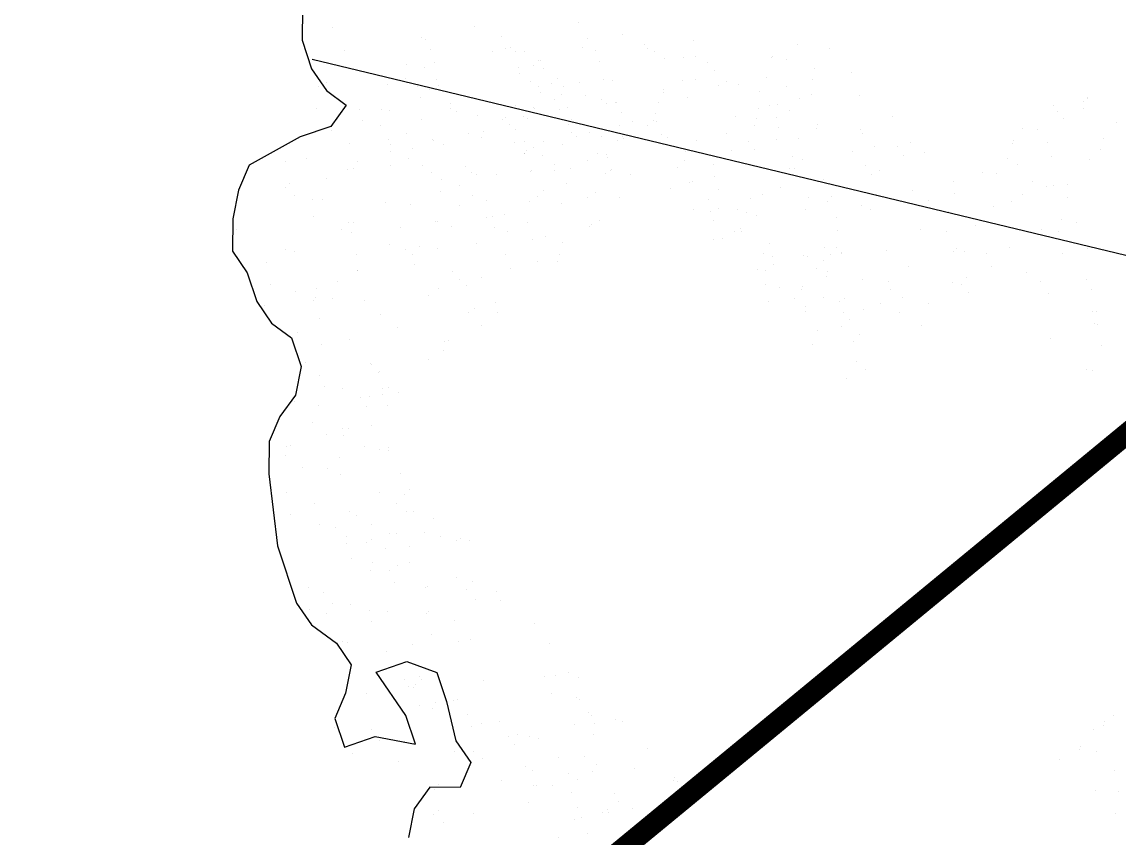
# Model space of a CAD drawing. Extents: x 671027 to 671614, y 802418 to 802669.
# Drawn here: x 671379.665 to 671381.214, y 802549.22 to 802550.372 of the extents above; entities that cross this region are included whole.
import ezdxf

# ---------------------------------------------------------------- set-up
doc = ezdxf.new("R2010")
doc.units = 0
for name, color, linetype in [('drip line', 7, 'Continuous'), ('fetcs malty hade', 8, 'Continuous'), ('Pipe-Lateral-10 Bars-32mm', 7, 'Continuous'), ('shrubs-Gc', 7, 'Continuous')]:
    doc.layers.add(name, color=color, linetype=linetype)
doc.styles.get("Standard").update_dxf_attribs({"font": 'arial.ttf'})
doc.linetypes.add('32mm', pattern='A,0.5,-0.2,["32mm",Standard,S=0.1,R=0,X=-0.1,Y=-0.05],-0.5', length=1.2)
pattern_1 = [(90, (0, 0), (-0.5, 0), [])]

# ---------------------------------------------------------------- blocks, each defined once
blk = doc.blocks.new('wt')
at = {"layer": 'fetcs malty hade', "color": 0}
for p, q in [((-0.18048, 0.85836, -0.01022), (-0.15742, 0.86549, -0.01022)), ((-0.15742, 0.86549, -0.01022), (-0.13093, 0.86884, -0.01022)), ((-0.14797, 0.86317, -0.01022), (-0.14797, 0.86317, -0.01022)), ((-0.13093, 0.86884, -0.01022), (-0.11182, 0.85861, -0.01022)), ((-0.20011, 0.84746, -0.01022), (-0.18048, 0.85836, -0.01022)), ((-0.11182, 0.85861, -0.01022), (-0.0873, 0.85328, -0.01022)), ((-0.0873, 0.85328, -0.01022), (-0.06819, 0.84305, -0.01022)), ((0.0093, 0.84441, -0.01022), (0.02893, 0.85532, -0.01022)), ((0.02893, 0.85532, -0.01022), (0.05542, 0.85866, -0.01022)), ((0.05542, 0.85866, -0.01022), (0.11525, 0.85779, -0.01022)), ((0.11525, 0.85779, -0.01022), (0.16428, 0.84713, -0.01022)), ((-0.21883, 0.80295, -0.01022), (-0.20011, 0.84746, -0.01022)), ((-0.08306, 0.84729, -0.01022), (-0.08306, 0.84729, -0.01022)), ((-0.00691, 0.82972, -0.01022), (0.0093, 0.84441, -0.01022)), ((0.07256, 0.84594, -0.01022), (0.07256, 0.84594, -0.01022)), ((0.09072, 0.84425, -0.01022), (0.09072, 0.84425, -0.01022)), ((0.16428, 0.84713, -0.01022), (0.18339, 0.8369, -0.01022)), ((-0.1183, 0.8422, -0.01022), (-0.1183, 0.8422, -0.01022)), ((-0.10014, 0.84051, -0.01022), (-0.10014, 0.84051, -0.01022)), ((-0.06819, 0.84305, -0.01022), (-0.05449, 0.82792, -0.01022)), ((0.0341, 0.84171, -0.01022), (0.0341, 0.84171, -0.01022)), ((0.03436, 0.83808, -0.01022), (0.03436, 0.83808, -0.01022)), ((0.04191, 0.84353, -0.01022), (0.04191, 0.84353, -0.01022)), ((0.15232, 0.83616, -0.01022), (0.15232, 0.83616, -0.01022)), ((0.17033, 0.83669, -0.01022), (0.17033, 0.83669, -0.01022)), ((0.18339, 0.8369, -0.01022), (0.20052, 0.81799, -0.01022)), ((-0.05449, 0.82792, -0.01022), (-0.02998, 0.82259, -0.01022)), ((-0.02998, 0.82259, -0.01022), (-0.00691, 0.82972, -0.01022)), ((-0.0021, 0.83138, -0.01022), (-0.0021, 0.83138, -0.01022)), ((0.05335, 0.83045, -0.01022), (0.05335, 0.83045, -0.01022)), ((0.24269, 0.81489, -0.01022), (0.26233, 0.8258, -0.01022)), ((0.26233, 0.8258, -0.01022), (0.28684, 0.82047, -0.01022)), ((0.26974, 0.82694, -0.01022), (0.26974, 0.82694, -0.01022)), ((-0.1996, 0.8173, -0.01022), (-0.1996, 0.8173, -0.01022)), ((-0.17846, 0.81986, -0.01022), (-0.17846, 0.81986, -0.01022)), ((-0.12738, 0.82502, -0.01022), (-0.12738, 0.82502, -0.01022)), ((-0.12501, 0.81789, -0.01022), (-0.12501, 0.81789, -0.01022)), ((-0.09193, 0.82084, -0.01022), (-0.09193, 0.82084, -0.01022)), ((-0.05802, 0.82263, -0.01022), (-0.05802, 0.82263, -0.01022)), ((-0.03308, 0.81828, -0.01022), (-0.03308, 0.81828, -0.01022)), ((0.01733, 0.81789, -0.01022), (0.01733, 0.81789, -0.01022)), ((0.08359, 0.82341, -0.01022), (0.08359, 0.82341, -0.01022)), ((0.10174, 0.82172, -0.01022), (0.10174, 0.82172, -0.01022)), ((0.15818, 0.824, -0.01022), (0.15818, 0.824, -0.01022)), ((0.16725, 0.81804, -0.01022), (0.16725, 0.81804, -0.01022)), ((0.17519, 0.82364, -0.01022), (0.17519, 0.82364, -0.01022)), ((0.20052, 0.81799, -0.01022), (0.21963, 0.80776, -0.01022)), ((0.28684, 0.82047, -0.01022), (0.28091, 0.79443, -0.01022)), ((-0.18145, 0.81561, -0.01022), (-0.18145, 0.81561, -0.01022)), ((-0.17139, 0.81287, -0.01022), (-0.17139, 0.81287, -0.01022)), ((-0.02067, 0.80814, -0.01022), (-0.02067, 0.80814, -0.01022)), ((0.00366, 0.81135, -0.01022), (0.00366, 0.81135, -0.01022)), ((0.02842, 0.80806, -0.01022), (0.02842, 0.80806, -0.01022)), ((0.05588, 0.81022, -0.01022), (0.05588, 0.81022, -0.01022)), ((0.10533, 0.80836, -0.01022), (0.10533, 0.80836, -0.01022)), ((0.19978, 0.81259, -0.01022), (0.19978, 0.81259, -0.01022)), ((0.20126, 0.80865, -0.01022), (0.20126, 0.80865, -0.01022)), ((0.21963, 0.80776, -0.01022), (0.24269, 0.81489, -0.01022)), ((0.29261, 0.81442, -0.01022), (0.29261, 0.81442, -0.01022)), ((-0.22476, 0.77692, -0.01022), (-0.21883, 0.80295, -0.01022)), ((-0.22001, 0.79953, -0.01022), (-0.22001, 0.79953, -0.01022)), ((-0.20018, 0.79956, -0.01022), (-0.20018, 0.79956, -0.01022)), ((-0.16595, 0.79854, -0.01022), (-0.16595, 0.79854, -0.01022)), ((-0.15196, 0.79938, -0.01022), (-0.15196, 0.79938, -0.01022)), ((-0.09246, 0.8029, -0.01022), (-0.09246, 0.8029, -0.01022)), ((-0.0857, 0.80489, -0.01022), (-0.0857, 0.80489, -0.01022)), ((-0.08341, 0.80648, -0.01022), (-0.08341, 0.80648, -0.01022)), ((-0.06755, 0.8032, -0.01022), (-0.06755, 0.8032, -0.01022)), ((-0.04611, 0.80355, -0.01022), (-0.04611, 0.80355, -0.01022)), ((-0.01111, 0.80549, -0.01022), (-0.01111, 0.80549, -0.01022)), ((0.04861, 0.79932, -0.01022), (0.04861, 0.79932, -0.01022)), ((0.06253, 0.79995, -0.01022), (0.06253, 0.79995, -0.01022)), ((0.11412, 0.80008, -0.01022), (0.11412, 0.80008, -0.01022)), ((0.11942, 0.80084, -0.01022), (0.11942, 0.80084, -0.01022)), ((0.13227, 0.7984, -0.01022), (0.13227, 0.7984, -0.01022)), ((0.17024, 0.80329, -0.01022), (0.17024, 0.80329, -0.01022)), ((-0.32479, 0.78957, -0.01022), (-0.2983, 0.79291, -0.01022)), ((-0.2983, 0.79291, -0.01022), (-0.27378, 0.78758, -0.01022)), ((-0.16501, 0.78992, -0.01022), (-0.16501, 0.78992, -0.01022)), ((-0.08275, 0.79034, -0.01022), (-0.08275, 0.79034, -0.01022)), ((-0.00811, 0.79073, -0.01022), (-0.00811, 0.79073, -0.01022)), ((0.02496, 0.79368, -0.01022), (0.02496, 0.79368, -0.01022)), ((0.03049, 0.79408, -0.01022), (0.03049, 0.79408, -0.01022)), ((0.09323, 0.79574, -0.01022), (0.09323, 0.79574, -0.01022)), ((0.0977, 0.79032, -0.01022), (0.0977, 0.79032, -0.01022)), ((0.24455, 0.7973, -0.01022), (0.24455, 0.7973, -0.01022)), ((0.27507, 0.79684, -0.01022), (0.27507, 0.79684, -0.01022)), ((0.28091, 0.79443, -0.01022), (0.29066, 0.76195, -0.01022)), ((0.28414, 0.79088, -0.01022), (0.28414, 0.79088, -0.01022)), ((0, 0, -0.01022), (-0.2813, 0.78617, -0.01022)), ((-0.27378, 0.78758, -0.01022), (-0.25467, 0.77735, -0.01022)), ((-0.25833, 0.78309, -0.01022), (-0.25833, 0.78309, -0.01022)), ((-0.24097, 0.78688, -0.01022), (-0.24097, 0.78688, -0.01022)), ((-0.18265, 0.78518, -0.01022), (-0.18265, 0.78518, -0.01022)), ((-0.09691, 0.78467, -0.01022), (-0.09691, 0.78467, -0.01022)), ((-0.04758, 0.78071, -0.01022), (-0.04758, 0.78071, -0.01022)), ((0.02486, 0.7892, -0.01022), (0.02486, 0.7892, -0.01022)), ((0.12056, 0.78418, -0.01022), (0.12056, 0.78418, -0.01022)), ((0.13731, 0.78108, -0.01022), (0.13731, 0.78108, -0.01022)), ((0.14395, 0.78322, -0.01022), (0.14395, 0.78322, -0.01022)), ((0.17643, 0.78754, -0.01022), (0.17643, 0.78754, -0.01022)), ((0.18635, 0.78698, -0.01022), (0.18635, 0.78698, -0.01022)), ((0.22793, 0.78774, -0.01022), (0.222, 0.76171, -0.01022)), ((0.26615, 0.76729, -0.01022), (0.22793, 0.78774, -0.01022)), ((-0.26158, 0.77626, -0.01022), (-0.26158, 0.77626, -0.01022)), ((-0.25467, 0.77735, -0.01022), (-0.24097, 0.76223, -0.01022)), ((-0.24097, 0.76223, -0.01022), (-0.22476, 0.77692, -0.01022)), ((-0.22819, 0.77277, -0.01022), (-0.22819, 0.77277, -0.01022)), ((-0.22102, 0.77693, -0.01022), (-0.22102, 0.77693, -0.01022)), ((-0.13924, 0.77711, -0.01022), (-0.13924, 0.77711, -0.01022)), ((0.00112, 0.77666, -0.01022), (0.00112, 0.77666, -0.01022)), ((0.00847, 0.77243, -0.01022), (0.00847, 0.77243, -0.01022)), ((0.04168, 0.77732, -0.01022), (0.04168, 0.77732, -0.01022)), ((0.10579, 0.77833, -0.01022), (0.10579, 0.77833, -0.01022)), ((0.11825, 0.78007, -0.01022), (0.11825, 0.78007, -0.01022)), ((0.17912, 0.77358, -0.01022), (0.17912, 0.77358, -0.01022)), ((0.2116, 0.77791, -0.01022), (0.2116, 0.77791, -0.01022)), ((0.30377, 0.77776, -0.01022), (0.30377, 0.77776, -0.01022)), ((0.34364, 0.76865, -0.01022), (0.36671, 0.77577, -0.01022)), ((-0.30595, 0.76654, -0.01022), (-0.30595, 0.76654, -0.01022)), ((-0.20885, 0.76287, -0.01022), (-0.20885, 0.76287, -0.01022)), ((-0.18769, 0.76735, -0.01022), (-0.18769, 0.76735, -0.01022)), ((-0.14443, 0.77068, -0.01022), (-0.14443, 0.77068, -0.01022)), ((-0.14416, 0.76705, -0.01022), (-0.14416, 0.76705, -0.01022)), ((-0.13533, 0.76895, -0.01022), (-0.13533, 0.76895, -0.01022)), ((-0.11717, 0.76726, -0.01022), (-0.11717, 0.76726, -0.01022)), ((-0.10407, 0.76747, -0.01022), (-0.10407, 0.76747, -0.01022)), ((-0.1036, 0.76771, -0.01022), (-0.1036, 0.76771, -0.01022)), ((-0.07901, 0.76491, -0.01022), (-0.07901, 0.76491, -0.01022)), ((-0.0262, 0.76513, -0.01022), (-0.0262, 0.76513, -0.01022)), ((-0.02534, 0.7647, -0.01022), (-0.02534, 0.7647, -0.01022)), ((0.00095, 0.76911, -0.01022), (0.00095, 0.76911, -0.01022)), ((0.02488, 0.77028, -0.01022), (0.02488, 0.77028, -0.01022)), ((0.04521, 0.76549, -0.01022), (0.04521, 0.76549, -0.01022)), ((0.08051, 0.76887, -0.01022), (0.08051, 0.76887, -0.01022)), ((0.11502, 0.76425, -0.01022), (0.11502, 0.76425, -0.01022)), ((0.12738, 0.76935, -0.01022), (0.12738, 0.76935, -0.01022)), ((0.14553, 0.76766, -0.01022), (0.14553, 0.76766, -0.01022)), ((0.15558, 0.76491, -0.01022), (0.15558, 0.76491, -0.01022)), ((0.2365, 0.76552, -0.01022), (0.2365, 0.76552, -0.01022)), ((0.24281, 0.7628, -0.01022), (0.24281, 0.7628, -0.01022)), ((0.29066, 0.76195, -0.01022), (0.26615, 0.76729, -0.01022)), ((0.28758, 0.77068, -0.01022), (0.28758, 0.77068, -0.01022)), ((0.32743, 0.75396, -0.01022), (0.34364, 0.76865, -0.01022)), ((-0.28612, 0.75882, -0.01022), (-0.28612, 0.75882, -0.01022)), ((-0.19338, 0.75818, -0.01022), (-0.19338, 0.75818, -0.01022)), ((-0.18799, 0.76158, -0.01022), (-0.18799, 0.76158, -0.01022)), ((-0.01914, 0.75814, -0.01022), (-0.01914, 0.75814, -0.01022)), ((-0.01791, 0.75974, -0.01022), (-0.01791, 0.75974, -0.01022)), ((-0.00456, 0.7577, -0.01022), (-0.00456, 0.7577, -0.01022)), ((0.00025, 0.75805, -0.01022), (0.00025, 0.75805, -0.01022)), ((0.00983, 0.75507, -0.01022), (0.00983, 0.75507, -0.01022)), ((0.04424, 0.75776, -0.01022), (0.04424, 0.75776, -0.01022)), ((0.04665, 0.75771, -0.01022), (0.04665, 0.75771, -0.01022)), ((0.09122, 0.75591, -0.01022), (0.09122, 0.75591, -0.01022)), ((0.11568, 0.75924, -0.01022), (0.11568, 0.75924, -0.01022)), ((0.1423, 0.76107, -0.01022), (0.1423, 0.76107, -0.01022)), ((0.20814, 0.75549, -0.01022), (0.20814, 0.75549, -0.01022)), ((0.222, 0.76171, -0.01022), (0.23373, 0.73791, -0.01022)), ((0.24128, 0.75694, -0.01022), (0.24128, 0.75694, -0.01022)), ((0.24357, 0.75853, -0.01022), (0.24357, 0.75853, -0.01022)), ((0.25943, 0.75525, -0.01022), (0.25943, 0.75525, -0.01022)), ((0.33033, 0.72904, -0.01022), (0.32743, 0.75396, -0.01022)), ((0.3504, 0.75312, -0.01022), (0.3504, 0.75312, -0.01022)), ((-0.23654, 0.7516, -0.01022), (-0.23654, 0.7516, -0.01022)), ((-0.22653, 0.75071, -0.01022), (-0.22653, 0.75071, -0.01022)), ((-0.06531, 0.75257, -0.01022), (-0.06531, 0.75257, -0.01022)), ((-0.00459, 0.75245, -0.01022), (-0.00459, 0.75245, -0.01022)), ((0.0003, 0.74465, -0.01022), (0.0003, 0.74465, -0.01022)), ((0.06655, 0.75016, -0.01022), (0.06655, 0.75016, -0.01022)), ((0.0811, 0.74447, -0.01022), (0.0811, 0.74447, -0.01022)), ((0.08471, 0.74847, -0.01022), (0.08471, 0.74847, -0.01022)), ((0.09829, 0.74892, -0.01022), (0.09829, 0.74892, -0.01022)), ((0.12743, 0.74957, -0.01022), (0.12743, 0.74957, -0.01022)), ((0.14115, 0.75076, -0.01022), (0.14115, 0.75076, -0.01022)), ((0.23514, 0.75291, -0.01022), (0.23514, 0.75291, -0.01022)), ((0.2379, 0.75157, -0.01022), (0.2379, 0.75157, -0.01022)), ((0.263, 0.74504, -0.01022), (0.263, 0.74504, -0.01022)), ((0.32556, 0.74628, -0.01022), (0.32556, 0.74628, -0.01022)), ((0.32926, 0.75056, -0.01022), (0.32926, 0.75056, -0.01022)), ((0.34741, 0.74887, -0.01022), (0.34741, 0.74887, -0.01022)), ((0.35747, 0.74612, -0.01022), (0.35747, 0.74612, -0.01022)), ((-0.22091, 0.73627, -0.01022), (-0.22091, 0.73627, -0.01022)), ((-0.15755, 0.7389, -0.01022), (-0.15755, 0.7389, -0.01022)), ((-0.12264, 0.73919, -0.01022), (-0.12264, 0.73919, -0.01022)), ((-0.05387, 0.73949, -0.01022), (-0.05387, 0.73949, -0.01022)), ((0.09926, 0.74278, -0.01022), (0.09926, 0.74278, -0.01022)), ((0.11772, 0.73543, -0.01022), (0.11772, 0.73543, -0.01022)), ((0.16211, 0.73833, -0.01022), (0.16211, 0.73833, -0.01022)), ((0.1626, 0.73994, -0.01022), (0.1626, 0.73994, -0.01022)), ((0.18275, 0.73935, -0.01022), (0.18275, 0.73935, -0.01022)), ((0.18398, 0.74095, -0.01022), (0.18398, 0.74095, -0.01022)), ((0.20213, 0.73926, -0.01022), (0.20213, 0.73926, -0.01022)), ((0.23373, 0.73791, -0.01022), (0.25824, 0.73258, -0.01022)), ((0.25857, 0.74154, -0.01022), (0.25857, 0.74154, -0.01022)), ((-0.25405, 0.72665, -0.01022), (-0.25405, 0.72665, -0.01022)), ((-0.2346, 0.73405, -0.01022), (-0.2346, 0.73405, -0.01022)), ((-0.23223, 0.72693, -0.01022), (-0.23223, 0.72693, -0.01022)), ((-0.20864, 0.73094, -0.01022), (-0.20864, 0.73094, -0.01022)), ((-0.20434, 0.72981, -0.01022), (-0.20434, 0.72981, -0.01022)), ((-0.19915, 0.72988, -0.01022), (-0.19915, 0.72988, -0.01022)), ((-0.18706, 0.73138, -0.01022), (-0.18706, 0.73138, -0.01022)), ((-0.13522, 0.7283, -0.01022), (-0.13522, 0.7283, -0.01022)), ((-0.11707, 0.72661, -0.01022), (-0.11707, 0.72661, -0.01022)), ((0.10659, 0.72694, -0.01022), (0.10659, 0.72694, -0.01022)), ((0.25812, 0.72648, -0.01022), (0.25812, 0.72648, -0.01022)), ((0.25824, 0.73258, -0.01022), (0.29159, 0.72836, -0.01022)), ((0.29159, 0.72836, -0.01022), (0.3107, 0.71813, -0.01022)), ((0.30017, 0.73013, -0.01022), (0.30017, 0.73013, -0.01022)), ((0.3107, 0.71813, -0.01022), (0.33033, 0.72904, -0.01022)), ((-0.15366, 0.71817, -0.01022), (-0.15366, 0.71817, -0.01022)), ((-0.11236, 0.72096, -0.01022), (-0.11236, 0.72096, -0.01022)), ((-0.10356, 0.72038, -0.01022), (-0.10356, 0.72038, -0.01022)), ((-0.02454, 0.71682, -0.01022), (-0.02454, 0.71682, -0.01022)), ((0.12206, 0.72302, -0.01022), (0.12206, 0.72302, -0.01022)), ((0.19228, 0.71896, -0.01022), (0.19228, 0.71896, -0.01022)), ((0.21043, 0.71727, -0.01022), (0.21043, 0.71727, -0.01022)), ((0.25804, 0.7236, -0.01022), (0.25804, 0.7236, -0.01022)), ((0.35249, 0.7203, -0.01022), (0.35249, 0.7203, -0.01022)), ((-0.26931, 0.70946, -0.01022), (-0.26931, 0.70946, -0.01022)), ((-0.25764, 0.71135, -0.01022), (-0.25764, 0.71135, -0.01022)), ((-0.21245, 0.71524, -0.01022), (-0.21245, 0.71524, -0.01022)), ((-0.19968, 0.71194, -0.01022), (-0.19968, 0.71194, -0.01022)), ((-0.19155, 0.7157, -0.01022), (-0.19155, 0.7157, -0.01022)), ((-0.11833, 0.71453, -0.01022), (-0.11833, 0.71453, -0.01022)), ((-0.07719, 0.71133, -0.01022), (-0.07719, 0.71133, -0.01022)), ((0.12692, 0.70997, -0.01022), (0.12692, 0.70997, -0.01022)), ((0.15723, 0.71339, -0.01022), (0.15723, 0.71339, -0.01022)), ((0.27053, 0.71634, -0.01022), (0.27053, 0.71634, -0.01022)), ((0.28099, 0.71396, -0.01022), (0.28099, 0.71396, -0.01022)), ((0.3014, 0.71514, -0.01022), (0.3014, 0.71514, -0.01022)), ((0.30847, 0.70815, -0.01022), (0.30847, 0.70815, -0.01022)), ((-0.24948, 0.70174, -0.01022), (-0.24948, 0.70174, -0.01022)), ((-0.24087, 0.70065, -0.01022), (-0.24087, 0.70065, -0.01022)), ((-0.22247, 0.70172, -0.01022), (-0.22247, 0.70172, -0.01022)), ((-0.18411, 0.70472, -0.01022), (-0.18411, 0.70472, -0.01022)), ((-0.13716, 0.69949, -0.01022), (-0.13716, 0.69949, -0.01022)), ((-0.11533, 0.69977, -0.01022), (-0.11533, 0.69977, -0.01022)), ((-0.08226, 0.70272, -0.01022), (-0.08226, 0.70272, -0.01022)), ((-0.03807, 0.69876, -0.01022), (-0.03807, 0.69876, -0.01022)), ((-0.03757, 0.70209, -0.01022), (-0.03757, 0.70209, -0.01022)), ((-0.03094, 0.70423, -0.01022), (-0.03094, 0.70423, -0.01022)), ((0.12525, 0.70674, -0.01022), (0.12525, 0.70674, -0.01022)), ((0.12795, 0.69938, -0.01022), (0.12795, 0.69938, -0.01022)), ((0.16209, 0.70034, -0.01022), (0.16209, 0.70034, -0.01022)), ((0.16786, 0.70588, -0.01022), (0.16786, 0.70588, -0.01022)), ((0.17692, 0.69992, -0.01022), (0.17692, 0.69992, -0.01022)), ((0.2098, 0.70719, -0.01022), (0.2098, 0.70719, -0.01022)), ((0.24434, 0.70075, -0.01022), (0.24434, 0.70075, -0.01022)), ((0.27945, 0.70572, -0.01022), (0.27945, 0.70572, -0.01022)), ((-0.28987, 0.69422, -0.01022), (-0.28987, 0.69422, -0.01022)), ((-0.28803, 0.69111, -0.01022), (-0.28803, 0.69111, -0.01022)), ((-0.26485, 0.69434, -0.01022), (-0.26485, 0.69434, -0.01022)), ((-0.24669, 0.69265, -0.01022), (-0.24669, 0.69265, -0.01022)), ((-0.20473, 0.6941, -0.01022), (-0.20473, 0.6941, -0.01022)), ((-0.20412, 0.69371, -0.01022), (-0.20412, 0.69371, -0.01022)), ((-0.17757, 0.69808, -0.01022), (-0.17757, 0.69808, -0.01022)), ((-0.17133, 0.69061, -0.01022), (-0.17133, 0.69061, -0.01022)), ((-0.16125, 0.6922, -0.01022), (-0.16125, 0.6922, -0.01022)), ((-0.13728, 0.69739, -0.01022), (-0.13728, 0.69739, -0.01022)), ((-0.09438, 0.68988, -0.01022), (-0.09438, 0.68988, -0.01022)), ((0.27951, 0.69112, -0.01022), (0.27951, 0.69112, -0.01022)), ((0.32791, 0.69466, -0.01022), (0.32791, 0.69466, -0.01022)), ((-0.27895, 0.68848, -0.01022), (-0.27895, 0.68848, -0.01022)), ((-0.26828, 0.68586, -0.01022), (-0.26828, 0.68586, -0.01022)), ((-0.25389, 0.68592, -0.01022), (-0.25389, 0.68592, -0.01022)), ((-0.24909, 0.68438, -0.01022), (-0.24909, 0.68438, -0.01022)), ((-0.20022, 0.68571, -0.01022), (-0.20022, 0.68571, -0.01022)), ((-0.13187, 0.68668, -0.01022), (-0.13187, 0.68668, -0.01022)), ((-0.0873, 0.68488, -0.01022), (-0.0873, 0.68488, -0.01022)), ((0.17188, 0.68209, -0.01022), (0.17188, 0.68209, -0.01022)), ((0.29232, 0.68486, -0.01022), (0.29232, 0.68486, -0.01022)), ((0.29967, 0.68063, -0.01022), (0.29967, 0.68063, -0.01022)), ((-0.23311, 0.67623, -0.01022), (-0.23311, 0.67623, -0.01022)), ((-0.22926, 0.67665, -0.01022), (-0.22926, 0.67665, -0.01022)), ((-0.22622, 0.67186, -0.01022), (-0.22622, 0.67186, -0.01022)), ((-0.16505, 0.67608, -0.01022), (-0.16505, 0.67608, -0.01022)), ((-0.14846, 0.67809, -0.01022), (-0.14846, 0.67809, -0.01022)), ((-0.08234, 0.67932, -0.01022), (-0.08234, 0.67932, -0.01022)), ((-0.06201, 0.67453, -0.01022), (-0.06201, 0.67453, -0.01022)), ((-0.0592, 0.68025, -0.01022), (-0.0592, 0.68025, -0.01022)), ((0.18036, 0.67972, -0.01022), (0.18036, 0.67972, -0.01022)), ((0.29215, 0.6773, -0.01022), (0.29215, 0.6773, -0.01022)), ((0.31863, 0.67305, -0.01022), (0.31863, 0.67305, -0.01022)), ((0.34859, 0.67424, -0.01022), (0.34859, 0.67424, -0.01022)), ((-0.20639, 0.66413, -0.01022), (-0.20639, 0.66413, -0.01022)), ((-0.17968, 0.66943, -0.01022), (-0.17968, 0.66943, -0.01022)), ((-0.17459, 0.66566, -0.01022), (-0.17459, 0.66566, -0.01022)), ((-0.15578, 0.66659, -0.01022), (-0.15578, 0.66659, -0.01022)), ((-0.11522, 0.66725, -0.01022), (-0.11522, 0.66725, -0.01022)), ((-0.08723, 0.66655, -0.01022), (-0.08723, 0.66655, -0.01022)), ((-0.04745, 0.67058, -0.01022), (-0.04745, 0.67058, -0.01022)), ((0.29426, 0.66731, -0.01022), (0.29426, 0.66731, -0.01022)), ((0.32254, 0.66811, -0.01022), (0.32254, 0.66811, -0.01022)), ((0.33508, 0.66824, -0.01022), (0.33508, 0.66824, -0.01022)), ((0.33544, 0.66596, -0.01022), (0.33544, 0.66596, -0.01022)), ((-0.22039, 0.65554, -0.01022), (-0.22039, 0.65554, -0.01022)), ((-0.20223, 0.65385, -0.01022), (-0.20223, 0.65385, -0.01022)), ((-0.17253, 0.66161, -0.01022), (-0.17253, 0.66161, -0.01022)), ((-0.15008, 0.65554, -0.01022), (-0.15008, 0.65554, -0.01022)), ((-0.13615, 0.65705, -0.01022), (-0.13615, 0.65705, -0.01022)), ((-0.06578, 0.65703, -0.01022), (-0.06578, 0.65703, -0.01022)), ((-0.05716, 0.65644, -0.01022), (-0.05716, 0.65644, -0.01022)), ((0.20202, 0.65365, -0.01022), (0.20202, 0.65365, -0.01022)), ((0.29663, 0.66019, -0.01022), (0.29663, 0.66019, -0.01022)), ((0.33653, 0.65328, -0.01022), (0.33653, 0.65328, -0.01022)), ((-0.29456, 0.64959, -0.01022), (-0.29456, 0.64959, -0.01022)), ((-0.20684, 0.65147, -0.01022), (-0.20684, 0.65147, -0.01022)), ((-0.1707, 0.64492, -0.01022), (-0.1707, 0.64492, -0.01022)), ((-0.13602, 0.65222, -0.01022), (-0.13602, 0.65222, -0.01022)), ((-0.12728, 0.65124, -0.01022), (-0.12728, 0.65124, -0.01022)), ((-0.1042, 0.64473, -0.01022), (-0.1042, 0.64473, -0.01022)), ((0.24643, 0.65011, -0.01022), (0.24643, 0.65011, -0.01022)), ((0.26107, 0.64593, -0.01022), (0.26107, 0.64593, -0.01022)), ((0.31394, 0.64582, -0.01022), (0.31394, 0.64582, -0.01022)), ((0.37985, 0.65291, -0.01022), (0.37985, 0.65291, -0.01022)), ((-0.2717, 0.63707, -0.01022), (-0.2717, 0.63707, -0.01022)), ((-0.21506, 0.6352, -0.01022), (-0.21506, 0.6352, -0.01022)), ((-0.1373, 0.64143, -0.01022), (-0.1373, 0.64143, -0.01022)), ((-0.12248, 0.64132, -0.01022), (-0.12248, 0.64132, -0.01022)), ((-0.09211, 0.6416, -0.01022), (-0.09211, 0.6416, -0.01022)), ((0.22011, 0.64303, -0.01022), (0.22011, 0.64303, -0.01022)), ((0.24695, 0.64108, -0.01022), (0.24695, 0.64108, -0.01022)), ((0.32863, 0.63862, -0.01022), (0.32863, 0.63862, -0.01022)), ((0.34426, 0.63774, -0.01022), (0.34426, 0.63774, -0.01022)), ((0.36682, 0.63818, -0.01022), (0.36682, 0.63818, -0.01022)), ((-0.28354, 0.62895, -0.01022), (-0.28354, 0.62895, -0.01022)), ((-0.27348, 0.62621, -0.01022), (-0.27348, 0.62621, -0.01022)), ((-0.21686, 0.63259, -0.01022), (-0.21686, 0.63259, -0.01022)), ((-0.21078, 0.62942, -0.01022), (-0.21078, 0.62942, -0.01022)), ((-0.19523, 0.62747, -0.01022), (-0.19523, 0.62747, -0.01022)), ((0.24527, 0.62934, -0.01022), (0.24527, 0.62934, -0.01022)), ((0.28855, 0.62967, -0.01022), (0.28855, 0.62967, -0.01022)), ((0.3337, 0.63145, -0.01022), (0.3337, 0.63145, -0.01022)), ((0.35722, 0.63447, -0.01022), (0.35722, 0.63447, -0.01022)), ((0.36538, 0.63168, -0.01022), (0.36538, 0.63168, -0.01022)), ((0.37943, 0.6281, -0.01022), (0.37943, 0.6281, -0.01022)), ((-0.27356, 0.62211, -0.01022), (-0.27356, 0.62211, -0.01022)), ((-0.26988, 0.61872, -0.01022), (-0.26988, 0.61872, -0.01022)), ((-0.2569, 0.61727, -0.01022), (-0.2569, 0.61727, -0.01022)), ((-0.25172, 0.61703, -0.01022), (-0.25172, 0.61703, -0.01022)), ((-0.22555, 0.62357, -0.01022), (-0.22555, 0.62357, -0.01022)), ((-0.21555, 0.61722, -0.01022), (-0.21555, 0.61722, -0.01022)), ((-0.20582, 0.62524, -0.01022), (-0.20582, 0.62524, -0.01022)), ((-0.19529, 0.61932, -0.01022), (-0.19529, 0.61932, -0.01022)), ((-0.18779, 0.61823, -0.01022), (-0.18779, 0.61823, -0.01022)), ((-0.1855, 0.61983, -0.01022), (-0.1855, 0.61983, -0.01022)), ((-0.18505, 0.61998, -0.01022), (-0.18505, 0.61998, -0.01022)), ((-0.14565, 0.62026, -0.01022), (-0.14565, 0.62026, -0.01022)), ((-0.12829, 0.62405, -0.01022), (-0.12829, 0.62405, -0.01022)), ((-0.11423, 0.62074, -0.01022), (-0.11423, 0.62074, -0.01022)), ((-0.09502, 0.61892, -0.01022), (-0.09502, 0.61892, -0.01022)), ((0.24991, 0.62174, -0.01022), (0.24991, 0.62174, -0.01022)), ((0.26666, 0.62502, -0.01022), (0.26666, 0.62502, -0.01022)), ((0.26825, 0.62342, -0.01022), (0.26825, 0.62342, -0.01022)), ((0.31561, 0.62388, -0.01022), (0.31561, 0.62388, -0.01022)), ((0.32864, 0.61897, -0.01022), (0.32864, 0.61897, -0.01022)), ((-0.26926, 0.61089, -0.01022), (-0.26926, 0.61089, -0.01022)), ((-0.24438, 0.60853, -0.01022), (-0.24438, 0.60853, -0.01022)), ((-0.22255, 0.60881, -0.01022), (-0.22255, 0.60881, -0.01022)), ((-0.21345, 0.6141, -0.01022), (-0.21345, 0.6141, -0.01022)), ((-0.18948, 0.61176, -0.01022), (-0.18948, 0.61176, -0.01022)), ((-0.17065, 0.6156, -0.01022), (-0.17065, 0.6156, -0.01022)), ((-0.16964, 0.61654, -0.01022), (-0.16964, 0.61654, -0.01022)), ((-0.15369, 0.60791, -0.01022), (-0.15369, 0.60791, -0.01022)), ((-0.14891, 0.61343, -0.01022), (-0.14891, 0.61343, -0.01022)), ((-0.11551, 0.60994, -0.01022), (-0.11551, 0.60994, -0.01022)), ((0.28032, 0.61668, -0.01022), (0.28032, 0.61668, -0.01022)), ((0.28286, 0.61444, -0.01022), (0.28286, 0.61444, -0.01022)), ((0.28952, 0.6125, -0.01022), (0.28952, 0.6125, -0.01022)), ((0.29847, 0.61499, -0.01022), (0.29847, 0.61499, -0.01022)), ((0.32342, 0.61511, -0.01022), (0.32342, 0.61511, -0.01022)), ((0.36154, 0.60981, -0.01022), (0.36154, 0.60981, -0.01022)), ((0.36381, 0.60933, -0.01022), (0.36381, 0.60933, -0.01022)), ((0.36384, 0.61392, -0.01022), (0.36384, 0.61392, -0.01022)), ((-0.26053, 0.60041, -0.01022), (-0.26053, 0.60041, -0.01022)), ((-0.26026, 0.59898, -0.01022), (-0.26026, 0.59898, -0.01022)), ((-0.25709, 0.60461, -0.01022), (-0.25709, 0.60461, -0.01022)), ((-0.23894, 0.60292, -0.01022), (-0.23894, 0.60292, -0.01022)), ((-0.23409, 0.60126, -0.01022), (-0.23409, 0.60126, -0.01022)), ((-0.22173, 0.60764, -0.01022), (-0.22173, 0.60764, -0.01022)), ((-0.19327, 0.60371, -0.01022), (-0.19327, 0.60371, -0.01022)), ((-0.1825, 0.60521, -0.01022), (-0.1825, 0.60521, -0.01022)), ((-0.09952, 0.59997, -0.01022), (-0.09952, 0.59997, -0.01022)), ((-0.09388, 0.60226, -0.01022), (-0.09388, 0.60226, -0.01022)), ((0.34918, 0.60269, -0.01022), (0.34918, 0.60269, -0.01022)), ((0.35549, 0.59997, -0.01022), (0.35549, 0.59997, -0.01022)), ((-0.25334, 0.59702, -0.01022), (-0.25334, 0.59702, -0.01022)), ((-0.24043, 0.59125, -0.01022), (-0.24043, 0.59125, -0.01022)), ((-0.22752, 0.59065, -0.01022), (-0.22752, 0.59065, -0.01022)), ((-0.17344, 0.59599, -0.01022), (-0.17344, 0.59599, -0.01022)), ((-0.16904, 0.59661, -0.01022), (-0.16904, 0.59661, -0.01022)), ((-0.1409, 0.5938, -0.01022), (-0.1409, 0.5938, -0.01022)), ((-0.10865, 0.59641, -0.01022), (-0.10865, 0.59641, -0.01022)), ((0.2885, 0.59523, -0.01022), (0.2885, 0.59523, -0.01022)), ((-0.24431, 0.586, -0.01022), (-0.24431, 0.586, -0.01022)), ((-0.23742, 0.58229, -0.01022), (-0.23742, 0.58229, -0.01022)), ((-0.23047, 0.5845, -0.01022), (-0.23047, 0.5845, -0.01022)), ((-0.21866, 0.58757, -0.01022), (-0.21866, 0.58757, -0.01022)), ((-0.20569, 0.58106, -0.01022), (-0.20569, 0.58106, -0.01022)), ((-0.18956, 0.58836, -0.01022), (-0.18956, 0.58836, -0.01022)), ((-0.16922, 0.58357, -0.01022), (-0.16922, 0.58357, -0.01022)), ((-0.15739, 0.58829, -0.01022), (-0.15739, 0.58829, -0.01022)), ((0.29058, 0.58956, -0.01022), (0.29058, 0.58956, -0.01022)), ((0.3301, 0.58382, -0.01022), (0.3301, 0.58382, -0.01022)), ((0.36267, 0.58944, -0.01022), (0.36267, 0.58944, -0.01022)), ((0.37628, 0.58159, -0.01022), (0.37628, 0.58159, -0.01022)), ((-0.21927, 0.5806, -0.01022), (-0.21927, 0.5806, -0.01022)), ((-0.20952, 0.57853, -0.01022), (-0.20952, 0.57853, -0.01022)), ((-0.19883, 0.57984, -0.01022), (-0.19883, 0.57984, -0.01022)), ((-0.19445, 0.57559, -0.01022), (-0.19445, 0.57559, -0.01022)), ((-0.14337, 0.57182, -0.01022), (-0.14337, 0.57182, -0.01022)), ((-0.12, 0.57308, -0.01022), (-0.12, 0.57308, -0.01022)), ((-0.28853, 0.56422, -0.01022), (-0.28853, 0.56422, -0.01022)), ((-0.26699, 0.56261, -0.01022), (-0.26699, 0.56261, -0.01022)), ((-0.23874, 0.56893, -0.01022), (-0.23874, 0.56893, -0.01022)), ((-0.22771, 0.56504, -0.01022), (-0.22771, 0.56504, -0.01022)), ((-0.19673, 0.56442, -0.01022), (-0.19673, 0.56442, -0.01022)), ((-0.17434, 0.56889, -0.01022), (-0.17434, 0.56889, -0.01022)), ((-0.14725, 0.56513, -0.01022), (-0.14725, 0.56513, -0.01022)), ((-0.12354, 0.56409, -0.01022), (-0.12354, 0.56409, -0.01022)), ((-0.12123, 0.57148, -0.01022), (-0.12123, 0.57148, -0.01022)), ((0.31481, 0.57136, -0.01022), (0.31481, 0.57136, -0.01022)), ((-0.27449, 0.55819, -0.01022), (-0.27449, 0.55819, -0.01022)), ((-0.19254, 0.55541, -0.01022), (-0.19254, 0.55541, -0.01022)), ((-0.17891, 0.56014, -0.01022), (-0.17891, 0.56014, -0.01022)), ((-0.16156, 0.55479, -0.01022), (-0.16156, 0.55479, -0.01022)), ((-0.26414, 0.55278, -0.01022), (-0.26414, 0.55278, -0.01022)), ((-0.25466, 0.55046, -0.01022), (-0.25466, 0.55046, -0.01022)), ((-0.23932, 0.54855, -0.01022), (-0.23932, 0.54855, -0.01022)), ((-0.22285, 0.55199, -0.01022), (-0.22285, 0.55199, -0.01022)), ((-0.21931, 0.54784, -0.01022), (-0.21931, 0.54784, -0.01022)), ((-0.17734, 0.55266, -0.01022), (-0.17734, 0.55266, -0.01022)), ((-0.17463, 0.55181, -0.01022), (-0.17463, 0.55181, -0.01022)), ((-0.16445, 0.55003, -0.01022), (-0.16445, 0.55003, -0.01022)), ((-0.16348, 0.55112, -0.01022), (-0.16348, 0.55112, -0.01022)), ((-0.1406, 0.54572, -0.01022), (-0.1406, 0.54572, -0.01022)), ((0.34107, 0.55149, -0.01022), (0.34107, 0.55149, -0.01022)), ((0.34336, 0.55308, -0.01022), (0.34336, 0.55308, -0.01022)), ((0.34476, 0.55011, -0.01022), (0.34476, 0.55011, -0.01022)), ((-0.23731, 0.54164, -0.01022), (-0.23731, 0.54164, -0.01022)), ((-0.21949, 0.54083, -0.01022), (-0.21949, 0.54083, -0.01022)), ((-0.21916, 0.53995, -0.01022), (-0.21916, 0.53995, -0.01022)), ((-0.21027, 0.53682, -0.01022), (-0.21027, 0.53682, -0.01022)), ((-0.20006, 0.53949, -0.01022), (-0.20006, 0.53949, -0.01022)), ((-0.19037, 0.53793, -0.01022), (-0.19037, 0.53793, -0.01022)), ((-0.18884, 0.53703, -0.01022), (-0.18884, 0.53703, -0.01022)), ((-0.18768, 0.54236, -0.01022), (-0.18768, 0.54236, -0.01022)), ((-0.2747, 0.52901, -0.01022), (-0.2747, 0.52901, -0.01022)), ((-0.20224, 0.52796, -0.01022), (-0.20224, 0.52796, -0.01022)), ((-0.15869, 0.53505, -0.01022), (-0.15869, 0.53505, -0.01022)), ((-0.26451, 0.51162, -0.01022), (-0.26451, 0.51162, -0.01022)), ((-0.26073, 0.50943, -0.01022), (-0.26073, 0.50943, -0.01022)), ((-0.20673, 0.50901, -0.01022), (-0.20673, 0.50901, -0.01022)), ((-0.2011, 0.5113, -0.01022), (-0.2011, 0.5113, -0.01022)), ((-0.20029, 0.50871, -0.01022), (-0.20029, 0.50871, -0.01022)), ((-0.19752, 0.51635, -0.01022), (-0.19752, 0.51635, -0.01022)), ((-0.25782, 0.50385, -0.01022), (-0.25782, 0.50385, -0.01022)), ((-0.22555, 0.4998, -0.01022), (-0.22555, 0.4998, -0.01022)), ((-0.22291, 0.50021, -0.01022), (-0.22291, 0.50021, -0.01022)), ((-0.21587, 0.50544, -0.01022), (-0.21587, 0.50544, -0.01022)), ((-0.18849, 0.50533, -0.01022), (-0.18849, 0.50533, -0.01022)), ((-0.18561, 0.50119, -0.01022), (-0.18561, 0.50119, -0.01022)), ((-0.14331, 0.50348, -0.01022), (-0.14331, 0.50348, -0.01022)), ((-0.25075, 0.49686, -0.01022), (-0.25075, 0.49686, -0.01022)), ((-0.1605, 0.49515, -0.01022), (-0.1605, 0.49515, -0.01022)), ((-0.25059, 0.48085, -0.01022), (-0.25059, 0.48085, -0.01022)), ((-0.23131, 0.48337, -0.01022), (-0.23131, 0.48337, -0.01022)), ((-0.17283, 0.48709, -0.01022), (-0.17283, 0.48709, -0.01022)), ((-0.16506, 0.48889, -0.01022), (-0.16506, 0.48889, -0.01022)), ((-0.14762, 0.48446, -0.01022), (-0.14762, 0.48446, -0.01022)), ((-0.1469, 0.4872, -0.01022), (-0.1469, 0.4872, -0.01022)), ((-0.12466, 0.48587, -0.01022), (-0.12466, 0.48587, -0.01022)), ((-0.23076, 0.47313, -0.01022), (-0.23076, 0.47313, -0.01022)), ((-0.21731, 0.4806, -0.01022), (-0.21731, 0.4806, -0.01022)), ((-0.18051, 0.47787, -0.01022), (-0.18051, 0.47787, -0.01022)), ((-0.13162, 0.47262, -0.01022), (-0.13162, 0.47262, -0.01022)), ((-0.12152, 0.472, -0.01022), (-0.12152, 0.472, -0.01022)), ((-0.09811, 0.47181, -0.01022), (-0.09811, 0.47181, -0.01022)), ((-0.26305, 0.47139, -0.01022), (-0.26305, 0.47139, -0.01022)), ((-0.24996, 0.47086, -0.01022), (-0.24996, 0.47086, -0.01022)), ((-0.15955, 0.46545, -0.01022), (-0.15955, 0.46545, -0.01022)), ((-0.14944, 0.46617, -0.01022), (-0.14944, 0.46617, -0.01022)), ((-0.13871, 0.46366, -0.01022), (-0.13871, 0.46366, -0.01022)), ((-0.1227, 0.46537, -0.01022), (-0.1227, 0.46537, -0.01022)), ((-0.11346, 0.47093, -0.01022), (-0.11346, 0.47093, -0.01022)), ((-0.09815, 0.46433, -0.01022), (-0.09815, 0.46433, -0.01022)), ((-0.24357, 0.4612, -0.01022), (-0.24357, 0.4612, -0.01022)), ((-0.23718, 0.45675, -0.01022), (-0.23718, 0.45675, -0.01022)), ((-0.22378, 0.45468, -0.01022), (-0.22378, 0.45468, -0.01022)), ((-0.10287, 0.45439, -0.01022), (-0.10287, 0.45439, -0.01022)), ((-0.2263, 0.44737, -0.01022), (-0.2263, 0.44737, -0.01022)), ((-0.18433, 0.45201, -0.01022), (-0.18433, 0.45201, -0.01022)), ((-0.16986, 0.44965, -0.01022), (-0.16986, 0.44965, -0.01022)), ((-0.1206, 0.45009, -0.01022), (-0.1206, 0.45009, -0.01022)), ((-0.1047, 0.4487, -0.01022), (-0.1047, 0.4487, -0.01022)), ((-0.10244, 0.4484, -0.01022), (-0.10244, 0.4484, -0.01022)), ((-0.2229, 0.43814, -0.01022), (-0.2229, 0.43814, -0.01022)), ((-0.19671, 0.44307, -0.01022), (-0.19671, 0.44307, -0.01022)), ((-0.12826, 0.43824, -0.01022), (-0.12826, 0.43824, -0.01022)), ((-0.11705, 0.44232, -0.01022), (-0.11705, 0.44232, -0.01022)), ((-0.06952, 0.43906, -0.01022), (-0.06952, 0.43906, -0.01022)), ((-0.1937, 0.4265, -0.01022), (-0.1937, 0.4265, -0.01022)), ((-0.18773, 0.42851, -0.01022), (-0.18773, 0.42851, -0.01022)), ((-0.17576, 0.43474, -0.01022), (-0.17576, 0.43474, -0.01022)), ((-0.16817, 0.43059, -0.01022), (-0.16817, 0.43059, -0.01022)), ((-0.13092, 0.4276, -0.01022), (-0.13092, 0.4276, -0.01022)), ((-0.11351, 0.43487, -0.01022), (-0.11351, 0.43487, -0.01022)), ((-0.09007, 0.42677, -0.01022), (-0.09007, 0.42677, -0.01022)), ((-0.08188, 0.43268, -0.01022), (-0.08188, 0.43268, -0.01022)), ((-0.06806, 0.43248, -0.01022), (-0.06806, 0.43248, -0.01022)), ((-0.05636, 0.43378, -0.01022), (-0.05636, 0.43378, -0.01022)), ((-0.04221, 0.43284, -0.01022), (-0.04221, 0.43284, -0.01022)), ((-0.21593, 0.42168, -0.01022), (-0.21593, 0.42168, -0.01022)), ((-0.202, 0.42319, -0.01022), (-0.202, 0.42319, -0.01022)), ((-0.07834, 0.42524, -0.01022), (-0.07834, 0.42524, -0.01022)), ((-0.07191, 0.42508, -0.01022), (-0.07191, 0.42508, -0.01022)), ((-0.05297, 0.42249, -0.01022), (-0.05297, 0.42249, -0.01022)), ((-0.24218, 0.40828, -0.01022), (-0.24218, 0.40828, -0.01022)), ((-0.22642, 0.41432, -0.01022), (-0.22642, 0.41432, -0.01022)), ((-0.20347, 0.41463, -0.01022), (-0.20347, 0.41463, -0.01022)), ((-0.19256, 0.40984, -0.01022), (-0.19256, 0.40984, -0.01022)), ((-0.18409, 0.40886, -0.01022), (-0.18409, 0.40886, -0.01022)), ((-0.17492, 0.41158, -0.01022), (-0.17492, 0.41158, -0.01022)), ((-0.13436, 0.41224, -0.01022), (-0.13436, 0.41224, -0.01022)), ((-0.04201, 0.41102, -0.01022), (-0.04201, 0.41102, -0.01022)), ((-0.24299, 0.40714, -0.01022), (-0.24299, 0.40714, -0.01022)), ((-0.20314, 0.40757, -0.01022), (-0.20314, 0.40757, -0.01022)), ((-0.15899, 0.40009, -0.01022), (-0.15899, 0.40009, -0.01022)), ((-0.14995, 0.40367, -0.01022), (-0.14995, 0.40367, -0.01022)), ((-0.14892, 0.39923, -0.01022), (-0.14892, 0.39923, -0.01022)), ((-0.07681, 0.39934, -0.01022), (-0.07681, 0.39934, -0.01022)), ((-0.05127, 0.40343, -0.01022), (-0.05127, 0.40343, -0.01022)), ((-0.04867, 0.40427, -0.01022), (-0.04867, 0.40427, -0.01022)), ((-0.03457, 0.4023, -0.01022), (-0.03457, 0.4023, -0.01022)), ((-0.03051, 0.40258, -0.01022), (-0.03051, 0.40258, -0.01022)), ((-0.00302, 0.40016, -0.01022), (-0.00302, 0.40016, -0.01022)), ((-0.23977, 0.39614, -0.01022), (-0.23977, 0.39614, -0.01022)), ((-0.21702, 0.39833, -0.01022), (-0.21702, 0.39833, -0.01022)), ((-0.19768, 0.39852, -0.01022), (-0.19768, 0.39852, -0.01022)), ((-0.17379, 0.39366, -0.01022), (-0.17379, 0.39366, -0.01022)), ((-0.15563, 0.39197, -0.01022), (-0.15563, 0.39197, -0.01022)), ((-0.12382, 0.39046, -0.01022), (-0.12382, 0.39046, -0.01022)), ((-0.11478, 0.39403, -0.01022), (-0.11478, 0.39403, -0.01022)), ((-0.0755, 0.39646, -0.01022), (-0.0755, 0.39646, -0.01022)), ((-0.01358, 0.39499, -0.01022), (-0.01358, 0.39499, -0.01022)), ((-0.25089, 0.38612, -0.01022), (-0.25089, 0.38612, -0.01022)), ((-0.20619, 0.38923, -0.01022), (-0.20619, 0.38923, -0.01022)), ((-0.08185, 0.3815, -0.01022), (-0.08185, 0.3815, -0.01022)), ((-0.07065, 0.38341, -0.01022), (-0.07065, 0.38341, -0.01022)), ((-0.06466, 0.38983, -0.01022), (-0.06466, 0.38983, -0.01022)), ((-0.06151, 0.38164, -0.01022), (-0.06151, 0.38164, -0.01022)), ((-0.0576, 0.38284, -0.01022), (-0.0576, 0.38284, -0.01022)), ((-0.04033, 0.38683, -0.01022), (-0.04033, 0.38683, -0.01022)), ((-0.22991, 0.37441, -0.01022), (-0.22991, 0.37441, -0.01022)), ((-0.22039, 0.3768, -0.01022), (-0.22039, 0.3768, -0.01022)), ((-0.20877, 0.37913, -0.01022), (-0.20877, 0.37913, -0.01022)), ((-0.18333, 0.37671, -0.01022), (-0.18333, 0.37671, -0.01022)), ((-0.17983, 0.37746, -0.01022), (-0.17983, 0.37746, -0.01022)), ((-0.13763, 0.37685, -0.01022), (-0.13763, 0.37685, -0.01022)), ((-0.11948, 0.37516, -0.01022), (-0.11948, 0.37516, -0.01022)), ((-0.07522, 0.37723, -0.01022), (-0.07522, 0.37723, -0.01022)), ((-0.03548, 0.37378, -0.01022), (-0.03548, 0.37378, -0.01022)), ((-0.02634, 0.372, -0.01022), (-0.02634, 0.372, -0.01022)), ((-0.01551, 0.37499, -0.01022), (-0.01551, 0.37499, -0.01022)), ((0.02809, 0.37487, -0.01022), (0.02809, 0.37487, -0.01022)), ((-0.12308, 0.37116, -0.01022), (-0.12308, 0.37116, -0.01022)), ((-0.10493, 0.36947, -0.01022), (-0.10493, 0.36947, -0.01022)), ((-0.09414, 0.36948, -0.01022), (-0.09414, 0.36948, -0.01022)), ((-0.08079, 0.37136, -0.01022), (-0.08079, 0.37136, -0.01022)), ((-0.07598, 0.36779, -0.01022), (-0.07598, 0.36779, -0.01022)), ((-0.07471, 0.3682, -0.01022), (-0.07471, 0.3682, -0.01022)), ((-0.03816, 0.36935, -0.01022), (-0.03816, 0.36935, -0.01022)), ((-0.02021, 0.36763, -0.01022), (-0.02021, 0.36763, -0.01022)), ((-0.00205, 0.36594, -0.01022), (-0.00205, 0.36594, -0.01022)), ((0.01499, 0.36566, -0.01022), (0.01499, 0.36566, -0.01022)), ((-0.24441, 0.36007, -0.01022), (-0.24441, 0.36007, -0.01022)), ((-0.02722, 0.35495, -0.01022), (-0.02722, 0.35495, -0.01022)), ((-0.00689, 0.36034, -0.01022), (-0.00689, 0.36034, -0.01022)), ((0.02205, 0.35867, -0.01022), (0.02205, 0.35867, -0.01022)), ((-0.15786, 0.35015, -0.01022), (-0.15786, 0.35015, -0.01022)), ((-0.11302, 0.34725, -0.01022), (-0.11302, 0.34725, -0.01022)), ((-0.05171, 0.35306, -0.01022), (-0.05171, 0.35306, -0.01022)), ((-0.22321, 0.34417, -0.01022), (-0.22321, 0.34417, -0.01022)), ((-0.20314, 0.33906, -0.01022), (-0.20314, 0.33906, -0.01022)), ((-0.17528, 0.34152, -0.01022), (-0.17528, 0.34152, -0.01022)), ((-0.17216, 0.34005, -0.01022), (-0.17216, 0.34005, -0.01022)), ((-0.14514, 0.34102, -0.01022), (-0.14514, 0.34102, -0.01022)), ((-0.13752, 0.33619, -0.01022), (-0.13752, 0.33619, -0.01022)), ((-0.10852, 0.34085, -0.01022), (-0.10852, 0.34085, -0.01022)), ((-0.03063, 0.34065, -0.01022), (-0.03063, 0.34065, -0.01022)), ((-0.16019, 0.33153, -0.01022), (-0.16019, 0.33153, -0.01022)), ((-0.1399, 0.32953, -0.01022), (-0.1399, 0.32953, -0.01022)), ((-0.11937, 0.3345, -0.01022), (-0.11937, 0.3345, -0.01022)), ((-0.11806, 0.32941, -0.01022), (-0.11806, 0.32941, -0.01022)), ((-0.07335, 0.33122, -0.01022), (-0.07335, 0.33122, -0.01022)), ((-0.04782, 0.33232, -0.01022), (-0.04782, 0.33232, -0.01022)), ((-0.04128, 0.33149, -0.01022), (-0.04128, 0.33149, -0.01022)), ((-0.03316, 0.32235, -0.01022), (-0.03316, 0.32235, -0.01022)), ((-0.02133, 0.32538, -0.01022), (-0.02133, 0.32538, -0.01022)), ((-0.18291, 0.31398, -0.01022), (-0.18291, 0.31398, -0.01022)), ((-0.15849, 0.31247, -0.01022), (-0.15849, 0.31247, -0.01022)), ((-0.15037, 0.30856, -0.01022), (-0.15037, 0.30856, -0.01022)), ((-0.05838, 0.31436, -0.01022), (-0.05838, 0.31436, -0.01022)), ((-0.00885, 0.30917, -0.01022), (-0.00885, 0.30917, -0.01022)), ((-0.16005, 0.30146, -0.01022), (-0.16005, 0.30146, -0.01022)), ((-0.1208, 0.30403, -0.01022), (-0.1208, 0.30403, -0.01022)), ((-0.08792, 0.30097, -0.01022), (-0.08792, 0.30097, -0.01022)), ((-0.02603, 0.30083, -0.01022), (-0.02603, 0.30083, -0.01022)), ((-0.15096, 0.29142, -0.01022), (-0.15096, 0.29142, -0.01022)), ((-0.11111, 0.29185, -0.01022), (-0.11111, 0.29185, -0.01022)), ((-0.10047, 0.27667, -0.01022), (-0.10047, 0.27667, -0.01022)), ((-0.08403, 0.28024, -0.01022), (-0.08403, 0.28024, -0.01022)), ((-0.06928, 0.27308, -0.01022), (-0.06928, 0.27308, -0.01022)), ((-0.06669, 0.27576, -0.01022), (-0.06669, 0.27576, -0.01022)), ((-0.04115, 0.27986, -0.01022), (-0.04115, 0.27986, -0.01022)), ((-0.03918, 0.2724, -0.01022), (-0.03918, 0.2724, -0.01022)), ((-0.12436, 0.26977, -0.01022), (-0.12436, 0.26977, -0.01022)), ((-0.11455, 0.26969, -0.01022), (-0.11455, 0.26969, -0.01022)), ((-0.09639, 0.268, -0.01022), (-0.09639, 0.268, -0.01022)), ((-0.06617, 0.26674, -0.01022), (-0.06617, 0.26674, -0.01022)), ((-0.04463, 0.2678, -0.01022), (-0.04463, 0.2678, -0.01022)), ((-0.03183, 0.26717, -0.01022), (-0.03183, 0.26717, -0.01022)), ((-0.08643, 0.25568, -0.01022), (-0.08643, 0.25568, -0.01022)), ((-0.12951, 0.24545, -0.01022), (-0.12951, 0.24545, -0.01022)), ((-0.06225, 0.24875, -0.01022), (-0.06225, 0.24875, -0.01022)), ((-0.05126, 0.24605, -0.01022), (-0.05126, 0.24605, -0.01022)), ((-0.09998, 0.23939, -0.01022), (-0.09998, 0.23939, -0.01022)), ((-0.12709, 0.23331, -0.01022), (-0.12709, 0.23331, -0.01022)), ((-0.06481, 0.22976, -0.01022), (-0.06481, 0.22976, -0.01022)), ((0.36032, 0.2339, -0.01022), (0.36032, 0.2339, -0.01022)), ((-0.13822, 0.22329, -0.01022), (-0.13822, 0.22329, -0.01022)), ((-0.1029, 0.22368, -0.01022), (-0.1029, 0.22368, -0.01022)), ((-0.04288, 0.21817, -0.01022), (-0.04288, 0.21817, -0.01022)), ((-0.15249, 0.21717, -0.01022), (-0.15249, 0.21717, -0.01022)), ((-0.15076, 0.21761, -0.01022), (-0.15076, 0.21761, -0.01022)), ((-0.1326, 0.21592, -0.01022), (-0.1326, 0.21592, -0.01022)), ((-0.10772, 0.21396, -0.01022), (-0.10772, 0.21396, -0.01022)), ((0.35108, 0.21544, -0.01022), (0.35108, 0.21544, -0.01022)), ((0.35407, 0.21625, -0.01022), (0.35407, 0.21625, -0.01022)), ((-0.162, 0.2081, -0.01022), (-0.162, 0.2081, -0.01022)), ((-0.11721, 0.20482, -0.01022), (-0.11721, 0.20482, -0.01022)), ((-0.07719, 0.20141, -0.01022), (-0.07719, 0.20141, -0.01022)), ((-0.03457, 0.20679, -0.01022), (-0.03457, 0.20679, -0.01022)), ((-0.02386, 0.20182, -0.01022), (-0.02386, 0.20182, -0.01022)), ((0.01337, 0.20415, -0.01022), (0.01337, 0.20415, -0.01022)), ((0.33822, 0.20282, -0.01022), (0.33822, 0.20282, -0.01022)), ((0.35716, 0.20274, -0.01022), (0.35716, 0.20274, -0.01022)), ((0.38924, 0.20662, -0.01022), (0.38924, 0.20662, -0.01022)), ((-0.15969, 0.19618, -0.01022), (-0.15969, 0.19618, -0.01022)), ((-0.11175, 0.19354, -0.01022), (-0.11175, 0.19354, -0.01022)), ((0.33323, 0.19362, -0.01022), (0.33323, 0.19362, -0.01022)), ((0.33622, 0.19481, -0.01022), (0.33622, 0.19481, -0.01022)), ((0.4095, 0.19275, -0.01022), (0.4095, 0.19275, -0.01022)), ((-0.14837, 0.18889, -0.01022), (-0.14837, 0.18889, -0.01022)), ((-0.13619, 0.1873, -0.01022), (-0.13619, 0.1873, -0.01022)), ((-0.11245, 0.18769, -0.01022), (-0.11245, 0.18769, -0.01022)), ((-0.08321, 0.18446, -0.01022), (-0.08321, 0.18446, -0.01022)), ((-0.074, 0.18821, -0.01022), (-0.074, 0.18821, -0.01022)), ((-0.05584, 0.18652, -0.01022), (-0.05584, 0.18652, -0.01022)), ((0.32896, 0.18558, -0.01022), (0.32896, 0.18558, -0.01022)), ((0.37397, 0.18948, -0.01022), (0.37397, 0.18948, -0.01022)), ((0.39213, 0.18779, -0.01022), (0.39213, 0.18779, -0.01022)), ((-0.17808, 0.18114, -0.01022), (-0.17808, 0.18114, -0.01022)), ((-0.17314, 0.17815, -0.01022), (-0.17314, 0.17815, -0.01022)), ((-0.1664, 0.17357, -0.01022), (-0.1664, 0.17357, -0.01022)), ((-0.11209, 0.17621, -0.01022), (-0.11209, 0.17621, -0.01022)), ((-0.10102, 0.17767, -0.01022), (-0.10102, 0.17767, -0.01022)), ((0.04219, 0.17739, -0.01022), (0.04219, 0.17739, -0.01022)), ((-0.08004, 0.17201, -0.01022), (-0.08004, 0.17201, -0.01022)), ((-0.05764, 0.16527, -0.01022), (-0.05764, 0.16527, -0.01022)), ((-0.0321, 0.16937, -0.01022), (-0.0321, 0.16937, -0.01022)), ((-0.02329, 0.16571, -0.01022), (-0.02329, 0.16571, -0.01022)), ((-0.00539, 0.16658, -0.01022), (-0.00539, 0.16658, -0.01022)), ((-0.00514, 0.16402, -0.01022), (-0.00514, 0.16402, -0.01022)), ((0.00514, 0.16638, -0.01022), (0.00514, 0.16638, -0.01022)), ((0.00565, 0.16404, -0.01022), (0.00565, 0.16404, -0.01022)), ((0.04369, 0.17227, -0.01022), (0.04369, 0.17227, -0.01022)), ((-0.17836, 0.15596, -0.01022), (-0.17836, 0.15596, -0.01022)), ((-0.17263, 0.1561, -0.01022), (-0.17263, 0.1561, -0.01022)), ((-0.13051, 0.15597, -0.01022), (-0.13051, 0.15597, -0.01022)), ((0.02381, 0.16235, -0.01022), (0.02381, 0.16235, -0.01022)), ((-0.18166, 0.15252, -0.01022), (-0.18166, 0.15252, -0.01022)), ((-0.181, 0.15207, -0.01022), (-0.181, 0.15207, -0.01022)), ((-0.13746, 0.14647, -0.01022), (-0.13746, 0.14647, -0.01022)), ((-0.14649, 0.14289, -0.01022), (-0.14649, 0.14289, -0.01022)), ((-0.15814, 0.13087, -0.01022), (-0.15814, 0.13087, -0.01022))]:
    blk.add_line(p, q, dxfattribs=at)

msp = doc.modelspace()

# ---------------------------------------------------------------- hatches: boundary and pattern name
at = {"layer": 'drip line', "true_color": 0xfecc66, "transparency": 33554585}
h = msp.add_hatch(dxfattribs=at)
h.set_pattern_fill('ANSI31', color=31, scale=4, angle=45)
h.set_pattern_definition(pattern_1)
h.paths.add_polyline_path([(671362.766, 802562.763, 0.010308), (671362.8715, 802563.2896, -0.370131), (671365.8974, 802565.7603, -0.158628), (671405.344, 802551.8549, -0.180372), (671363.5906, 802521.9648), (671362.8591, 802524.8748, 0.169632), (671401.1963, 802551.1718, 0.159344)])
h = msp.add_hatch(dxfattribs=at)
h.set_pattern_fill('ANSI31', color=31, scale=4, angle=45)
h.set_pattern_definition(pattern_1)
h.paths.add_polyline_path([(671401.1963, 802551.1718, -0.169632), (671362.8591, 802524.8748), (671362.1275, 802527.7848, 0.157405), (671396.85, 802550.447, 0.151014), (671361.6841, 802559.727, 0.062082), (671362.766, 802562.763, -0.159344)])
h = msp.add_hatch(dxfattribs=at)
h.set_pattern_fill('ANSI31', color=31, scale=4, angle=45)
h.set_pattern_definition(pattern_1)
h.paths.add_polyline_path([(671396.85, 802550.447, -0.157405), (671362.1275, 802527.7848), (671361.3959, 802530.6948, 0.143251), (671392.2361, 802549.6661, 0.14597), (671359.467, 802556.5848, 0.074201), (671361.6841, 802559.727, -0.151014)])
at = {"layer": 'shrubs-Gc'}
h = msp.add_hatch(dxfattribs=at)
h.set_pattern_fill('AR-SAND', color=219, scale=0.01125)
h.paths.add_polyline_path([(671362.766, 802562.763, 0.010308), (671362.8715, 802563.2896, -0.370131), (671365.8974, 802565.7603, -0.158628), (671405.344, 802551.8549, -0.180372), (671363.5906, 802521.9648), (671362.8591, 802524.8748, 0.169632), (671401.1963, 802551.1718, 0.159344)])
h = msp.add_hatch(dxfattribs=at)
h.set_pattern_fill('ANSI37', color=74, scale=0.2)
h.paths.add_polyline_path([(671401.1963, 802551.1718, -0.169632), (671362.8591, 802524.8748), (671362.1275, 802527.7848, 0.157405), (671396.85, 802550.447, 0.151014), (671361.6841, 802559.727, 0.062082), (671362.766, 802562.763, -0.159344)])
at = {"layer": 'shrubs-Gc', "linetype": 'ByBlock'}
h = msp.add_hatch(dxfattribs=at)
h.set_pattern_fill('DOLMIT', color=240, scale=0.1)
h.paths.add_polyline_path([(671396.85, 802550.447, -0.157405), (671362.1275, 802527.7848), (671361.3959, 802530.6948, 0.143251), (671392.2361, 802549.6661, 0.14597), (671359.467, 802556.5848, 0.074201), (671361.6841, 802559.727, -0.151014)])

# ---------------------------------------------------------------- linework, layer by layer
at = {"color": 119}
for centre, radius, start, end in [((671364.2545, 802498.1982), 58.5825, 61.468398, 94.687626), ((671344.3869, 802592.898), 70.4868, 285.148566, 323.702895), ((671344.3869, 802592.898), 67.4868, 285.148566, 321.021643), ((671344.3869, 802592.898), 64.4868, 285.148566, 317.902059)]:
    msp.add_arc(centre, radius, start, end, dxfattribs=at)
at = {"color": 0}
msp.add_arc((671344.3869, 802592.898), 73.4868, 237.654334, 326.047146, dxfattribs=at)
at = {"layer": 'Pipe-Lateral-10 Bars-32mm', "color": 5, "linetype": '32mm', "const_width": 0.03}
msp.add_lwpolyline([(671381.4613, 802549.9849), (671377.1161, 802546.4061)], dxfattribs=at)

# ---------------------------------------------------------------- block references
at = {"layer": 'fetcs malty hade', "color": 25, "extrusion": (-7.86955e-19, 6.98472e-18, -1), "xscale": 1.707703064039133, "yscale": 1.707703064039133, "zscale": -1.707703064039134, "rotation": 263.8587921530014}
msp.add_blockref('wt', (-671381.4613, 802549.9849, -0.0174), dxfattribs=at)

doc.saveas('drawing.dxf')
